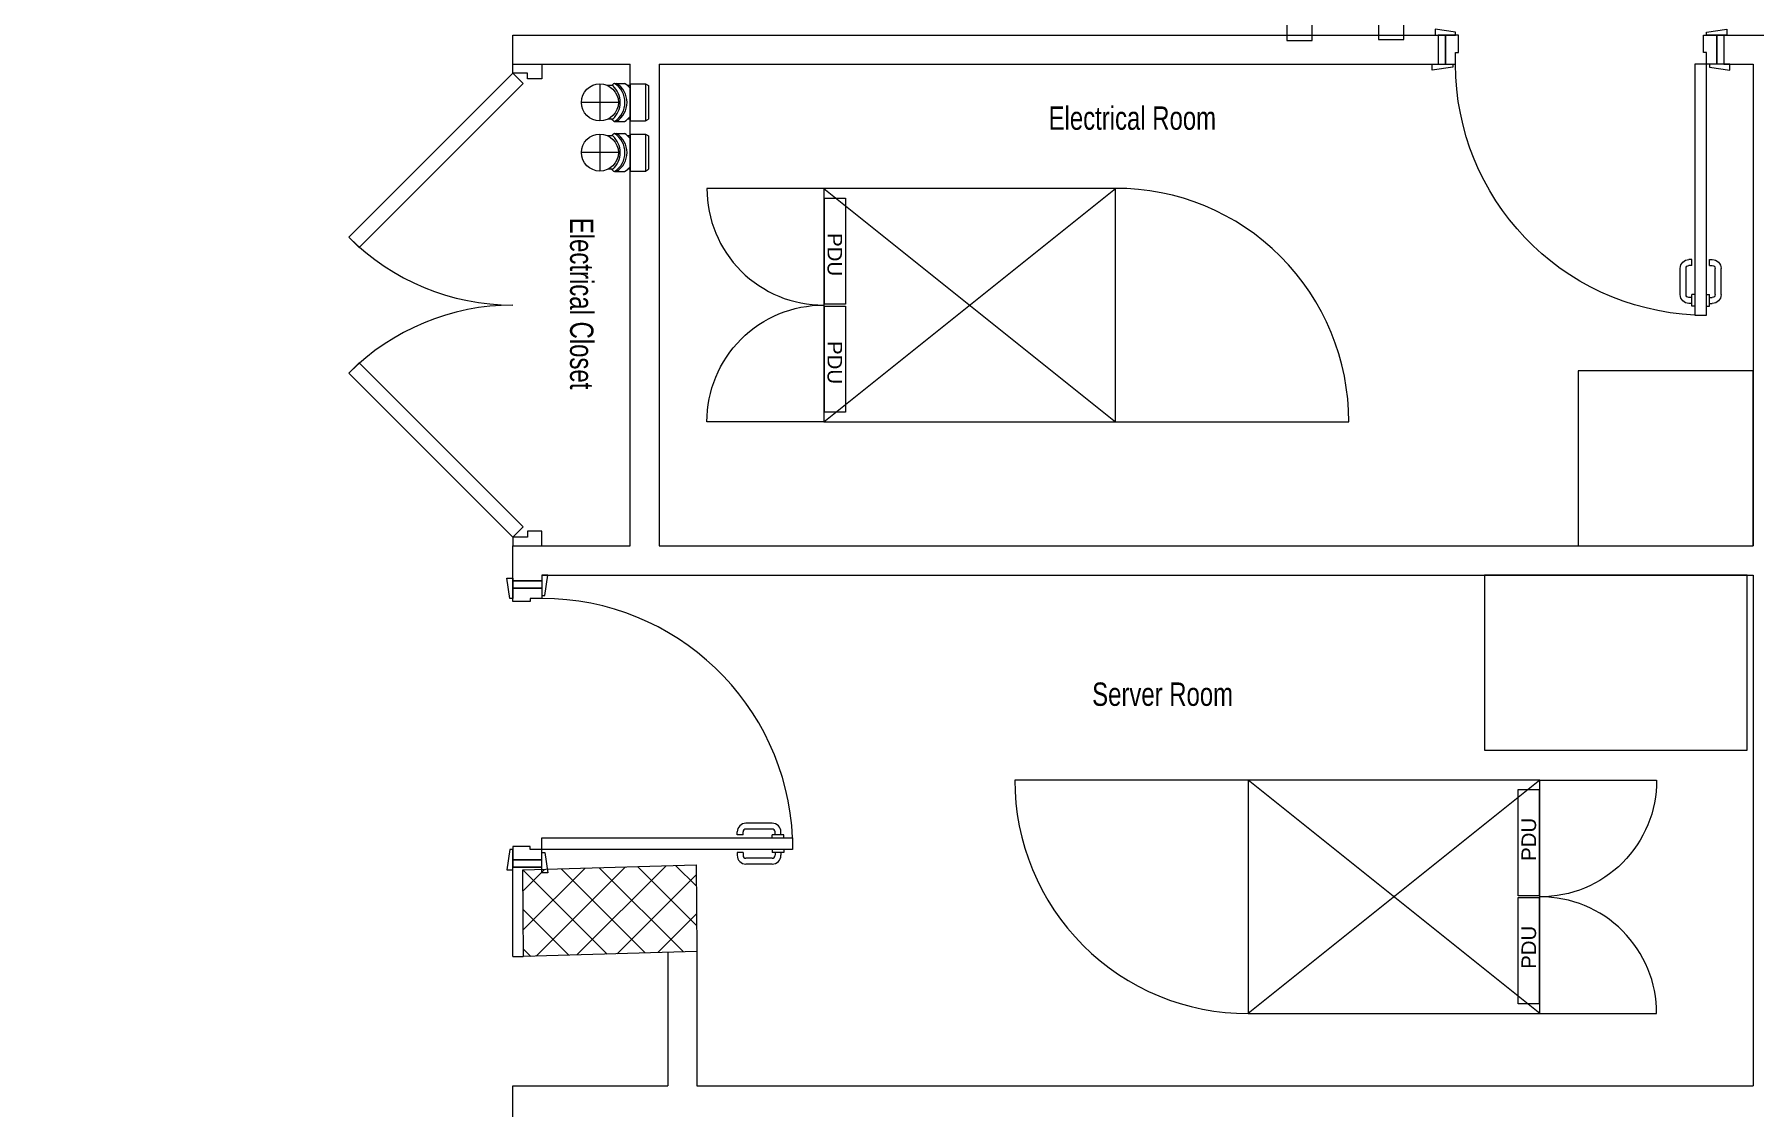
# Model space of a CAD drawing. Extents: x -234346 to 58427, y -132654 to -82394.
# Drawn here: x -128400 to -122503, y -109417 to -105740 of the extents above; entities that cross this region are included whole.
import ezdxf

# ---------------------------------------------------------------- set-up
doc = ezdxf.new("R2010")
doc.units = 0
doc.header["$LTSCALE"] = 8
doc.layers.get('0').update_dxf_attribs({"color": 9, "lineweight": 5})
doc.layers.add('3-MEC-FIRE-EXTIN', color=1, linetype='Continuous')
doc.layers.add('FIRE', color=1, linetype='Continuous')
for name, color, linetype, lineweight in [('72_EGR_BASE_TEXT', 9, 'Continuous', 5), ('72_EGR_EQP_TAG', 9, 'Continuous', 5), ('C-HYDR-CTCH', 9, 'Continuous', 5), ('Dims', 9, 'Continuous', 5), ('dims.', 9, 'Continuous', 5), ('Dual Power', 9, 'Continuous', 5), ('FIXEDFUR$0$KCA_TXITEM', 9, 'Continuous', 5), ('FURNITURES$0$KCA_FURLSE', 9, 'Continuous', 5), ('Hatch', 9, 'Continuous', 5), ('IFS IT RACK 1000x800mm', 9, 'Continuous', 5), ('M-DR-SS', 9, 'Continuous', 5), ('Structure', 9, 'Continuous', 5), ('Walls', 9, 'Continuous', 5), ('Wooden Joinery', 9, 'Continuous', 5)]:
    doc.layers.add(name, color=color, linetype=linetype, lineweight=lineweight)
doc.styles.add('FIXEDFUR$0$K-SANSERIF', font='sanss___.ttf')
doc.styles.add('X3G_ENTITY_258862', font='swisscl.ttf', dxfattribs={"height": 200})

# ---------------------------------------------------------------- blocks, each defined once
blk = doc.blocks.new('A$C78DF3B07')
h = blk.add_hatch()
h.set_pattern_fill('ANSI31', color=256, scale=0.1, style=0)
h.set_pattern_definition([(45, (-107.481388, -137.98876), (-0.0088388348, 0.0088388348), [])])
edge = h.paths.add_edge_path()
edge.add_line((19.86, 5.97), (9.86, 5.97))
edge.add_line((9.86, 5.97), (9.86, 9.03))
edge.add_line((9.86, 9.03), (19.86, 9.03))
edge.add_arc((19.86, 7.5), 1.53, -90, 90, ccw=False)
at = {"ltscale": 1000}
for p, q in [((6.66, 9.69), (7.67, 10.7)), ((6.76, 9.69), (7.95, 10.88)), ((6.87, 9.69), (8.17, 10.99)), ((6.97, 9.69), (8.36, 11.08)), ((7.08, 9.69), (8.54, 11.15)), ((7.19, 9.69), (7.35, 9.86)), ((7.5, 10), (8.7, 11.2)), ((7.99, 10.39), (8.85, 11.24)), ((8.25, 10.54), (8.99, 11.28)), ((8.46, 10.64), (9.12, 11.31)), ((8.64, 10.71), (9.25, 11.33)), ((8.8, 10.77), (9.38, 11.35)), ((8.95, 10.82), (9.5, 11.36)), ((9.09, 10.85), (9.61, 11.37)), ((9.23, 10.88), (9.72, 11.38)), ((9.35, 10.9), (9.83, 11.38)), ((9.48, 10.92), (9.94, 11.38)), ((9.59, 10.93), (10.04, 11.37)), ((9.71, 10.94), (10.14, 11.37)), ((9.82, 10.94), (10.24, 11.36)), ((9.92, 10.94), (10.33, 11.35)), ((10.02, 10.94), (10.43, 11.34)), ((10.12, 10.93), (10.52, 11.32)), ((10.22, 10.92), (10.61, 11.31)), ((10.32, 10.91), (10.7, 11.29)), ((10.41, 10.9), (10.78, 11.27)), ((10.5, 10.88), (10.87, 11.25)), ((10.59, 10.86), (10.95, 11.22)), ((10.67, 10.84), (11.03, 11.2)), ((10.76, 10.82), (11.11, 11.17)), ((10.84, 10.8), (11.19, 11.14)), ((10.92, 10.77), (11.27, 11.12)), ((11, 10.75), (11.34, 11.09)), ((11.08, 10.72), (11.42, 11.05)), ((11.15, 10.69), (11.49, 11.02)), ((11.23, 10.66), (11.56, 10.99)), ((11.3, 10.62), (11.63, 10.95)), ((11.37, 10.59), (11.7, 10.92)), ((11.45, 10.55), (11.77, 10.88)), ((11.51, 10.52), (11.84, 10.84)), ((11.58, 10.48), (11.9, 10.8)), ((11.65, 10.44), (11.97, 10.76)), ((11.71, 10.4), (12.03, 10.72)), ((11.78, 10.36), (12.09, 10.67)), ((11.84, 10.31), (12.16, 10.63)), ((11.9, 10.27), (12.22, 10.58)), ((11.96, 10.22), (12.28, 10.54)), ((12.02, 10.18), (12.33, 10.49)), ((12.08, 10.13), (12.39, 10.44)), ((12.14, 10.08), (12.45, 10.39)), ((12.19, 10.03), (12.5, 10.34)), ((12.25, 9.98), (12.56, 10.29)), ((12.3, 9.92), (12.61, 10.24)), ((12.35, 9.87), (12.66, 10.18)), ((12.4, 9.82), (12.72, 10.13)), ((12.45, 9.76), (12.77, 10.07)), ((12.5, 9.7), (12.82, 10.01)), ((12.55, 9.64), (12.86, 9.96)), ((12.6, 9.58), (12.91, 9.9)), ((12.64, 9.52), (12.96, 9.84)), ((12.69, 9.46), (13, 9.78)), ((12.73, 9.4), (13.05, 9.71)), ((12.77, 9.33), (13.09, 9.65)), ((12.81, 9.27), (13.13, 9.59)), ((12.85, 9.2), (13.17, 9.52)), ((12.89, 9.13), (13.21, 9.46)), ((12.93, 9.06), (13.25, 9.39)), ((12.96, 8.99), (13.29, 9.32)), ((12.99, 8.92), (13.32, 9.25)), ((13.03, 8.85), (13.36, 9.18)), ((13.06, 8.77), (13.39, 9.11)), ((13.09, 8.7), (13.43, 9.03)), ((13.12, 8.62), (13.46, 8.96)), ((11.07, 3.81), (13.55, 6.29)), ((11.23, 3.87), (13.49, 6.13)), ((12.69, 5.54), (13.6, 6.45)), ((12.87, 5.82), (13.63, 6.59)), ((12.98, 6.04), (13.66, 6.73)), ((13.06, 6.23), (13.69, 6.86)), ((13.12, 6.39), (13.71, 6.98)), ((13.14, 8.54), (13.49, 8.88)), ((13.17, 8.46), (13.51, 8.8)), ((13.17, 6.55), (13.72, 7.1)), ((13.19, 8.37), (13.54, 8.73)), ((13.21, 8.29), (13.57, 8.65)), ((13.21, 6.69), (13.73, 7.22)), ((13.23, 8.2), (13.59, 8.56)), ((13.24, 6.83), (13.74, 7.33)), ((13.25, 8.11), (13.62, 8.48)), ((13.26, 8.02), (13.64, 8.4)), ((13.26, 6.96), (13.74, 7.44)), ((13.28, 7.93), (13.66, 8.31)), ((13.28, 7.08), (13.74, 7.55)), ((13.29, 7.83), (13.67, 8.22)), ((13.29, 7.74), (13.69, 8.13)), ((13.29, 7.2), (13.74, 7.65)), ((13.3, 7.63), (13.7, 8.04)), ((13.3, 7.53), (13.72, 7.94)), ((13.3, 7.42), (13.73, 7.85)), ((13.3, 7.31), (13.73, 7.75)), ((6.73, 5.2), (6.84, 5.31)), ((6.78, 5.14), (6.94, 5.31)), ((6.82, 5.08), (7.05, 5.31)), ((6.87, 5.02), (7.16, 5.31)), ((6.92, 4.97), (7.23, 5.28)), ((6.97, 4.91), (7.28, 5.22)), ((7.02, 4.86), (7.33, 5.17)), ((7.07, 4.8), (7.38, 5.11)), ((7.12, 4.75), (7.43, 5.06)), ((7.18, 4.7), (7.49, 5.01)), ((7.23, 4.64), (7.54, 4.95)), ((7.29, 4.59), (7.6, 4.9)), ((7.35, 4.54), (7.66, 4.86)), ((7.4, 4.5), (7.72, 4.81)), ((7.46, 4.45), (7.77, 4.76)), ((7.52, 4.4), (7.84, 4.72)), ((7.58, 4.36), (7.9, 4.67)), ((7.64, 4.31), (7.96, 4.63)), ((7.71, 4.27), (8.03, 4.59)), ((7.77, 4.23), (8.09, 4.55)), ((7.84, 4.19), (8.16, 4.51)), ((7.9, 4.15), (8.23, 4.47)), ((7.97, 4.11), (8.3, 4.43)), ((8.04, 4.07), (8.37, 4.4)), ((8.11, 4.04), (8.44, 4.36)), ((8.18, 4), (8.51, 4.33)), ((8.25, 3.97), (8.59, 4.3)), ((8.33, 3.93), (8.66, 4.27)), ((8.4, 3.9), (8.74, 4.24)), ((8.48, 3.87), (8.82, 4.22)), ((8.55, 3.84), (8.9, 4.19)), ((8.63, 3.82), (8.99, 4.17)), ((8.71, 3.79), (9.07, 4.15)), ((8.8, 3.77), (9.16, 4.13)), ((8.88, 3.74), (9.25, 4.11)), ((8.96, 3.72), (9.34, 4.1)), ((9.05, 3.7), (9.43, 4.08)), ((9.14, 3.69), (9.53, 4.07)), ((9.23, 3.67), (9.62, 4.07)), ((9.32, 3.66), (9.72, 4.06)), ((9.41, 3.64), (9.83, 4.06)), ((9.51, 3.63), (9.93, 4.06)), ((9.61, 3.63), (10.05, 4.06)), ((9.71, 3.62), (10.16, 4.07)), ((9.81, 3.62), (10.28, 4.08)), ((9.92, 3.62), (10.4, 4.1)), ((10.03, 3.62), (10.53, 4.12)), ((10.14, 3.63), (10.67, 4.15)), ((10.26, 3.64), (10.81, 4.19)), ((10.38, 3.65), (10.96, 4.24)), ((10.5, 3.67), (11.13, 4.3)), ((10.63, 3.7), (11.32, 4.38)), ((10.77, 3.73), (11.54, 4.49)), ((10.91, 3.76), (11.82, 4.67)), ((11.41, 3.94), (13.42, 5.95)), ((11.61, 4.03), (13.33, 5.75)), ((11.84, 4.16), (13.2, 5.52)), ((12.16, 4.37), (12.99, 5.2))]:
    blk.add_line(p, q, dxfattribs=at)
blk.add_lwpolyline([(0, 9.69), (9.86, 9.69), (9.86, 5.31), (0, 5.31)], close=True)
blk.add_lwpolyline([(19.86, 5.97), (9.86, 5.97), (9.86, 9.03), (19.86, 9.03)])
blk.add_circle((9.86, 4.09), 1.15, dxfattribs=at)
for radius, start, end in [(7.5, 196.9771, 163.0229), (3.88, 214.3568, 145.6432), (3.44, 218.9156, 140.4795), (1.83, 270, 90)]:
    blk.add_arc((9.86, 7.5), radius, start, end, dxfattribs=at)
blk.add_arc((19.86, 7.5), 1.53, 270, 90)
blk = doc.blocks.new('A$C1A9759E8')
at = {"ltscale": 0.001, "xscale": 1.25810685, "yscale": 1.25810685, "zscale": 1.25810685, "rotation": 180}
blk.add_blockref('A$C78DF3B07', (26.92, 18.86), dxfattribs=at)
blk = doc.blocks.new('FFGF')
at = {"layer": '3-MEC-FIRE-EXTIN', "color": 5}
blk.add_lwpolyline([(-124019.3, -105761.2), (-124019.3, -105565.8), (-124106.1, -105565.8), (-124106.1, -105761.2)], close=True, dxfattribs=at)
at = {"layer": '3-MEC-FIRE-EXTIN', "xscale": -15.75000000065193, "yscale": 15.75, "zscale": 15.75, "rotation": 90}
blk.add_blockref('A$C1A9759E8', (-123600.4, -105333.3), dxfattribs=at)
blk = doc.blocks.new('A$C72370EFE')
at = {"layer": 'Wooden Joinery'}
for p, q in [((-0.01, -0.04), (-0.02, -0.04)), ((-0.01, -0.03), (-0.01, -0.07)), ((0, -0.03), (-0.01, -0.03)), ((0.04, -0.03), (0.05, -0.03)), ((0.05, -0.03), (0.05, -0.07)), ((0.05, -0.04), (0.06, -0.04)), ((-0.05, -0.07), (-0.05, -0.16)), ((-0.03, -0.07), (-0.03, -0.16)), ((-0.01, -0.06), (-0.02, -0.06)), ((0, -0.07), (-0.01, -0.07)), ((0.04, -0.07), (0.05, -0.07)), ((0.05, -0.06), (0.06, -0.06)), ((0.07, -0.07), (0.07, -0.16)), ((0.09, -0.07), (0.09, -0.16)), ((-0.01, -0.17), (-0.02, -0.17)), ((-0.01, -0.17), (-0.01, -0.19)), ((0.05, -0.17), (0.06, -0.17)), ((0.05, -0.17), (0.05, -0.19)), ((-0.01, -0.19), (-0.02, -0.19)), ((0.05, -0.19), (0.06, -0.19))]:
    blk.add_line(p, q, dxfattribs=at)
for centre, radius, start, end in [((-0.02, -0.07), 0.03, 90, 180), ((0.06, -0.07), 0.03, 0, 90), ((-0.02, -0.07), 0.01, 90, 180), ((0.06, -0.07), 0.01, 0, 90), ((-0.02, -0.16), 0.03, 180, 270), ((-0.02, -0.16), 0.01, 180, 270), ((0.06, -0.16), 0.01, 270, 0), ((0.06, -0.16), 0.03, 270, 0)]:
    blk.add_arc(centre, radius, start, end, dxfattribs=at)
blk = doc.blocks.new('A$C5DAD61B4')
at = {"layer": 'Wooden Joinery'}
for points in [[(80, 959.1), (80, 969.1), (10, 979.1), (10, 959.1)], [(940, 959.1), (940, 969.1), (1010, 979.1), (1010, 959.1)], [(70, 859.1), (70, 849.1), (0, 839.1), (0, 859.1)], [(120, 859.1), (120, 0), (80, 0), (80, 859.1)], [(950, 859.1), (950, 849.1), (1020, 839.1), (1020, 859.1)]]:
    blk.add_lwpolyline(points, close=True, dxfattribs=at)
for points in [[(45, 859.1), (45, 959.1), (20, 959.1), (20, 859.1), (45, 859.1)], [(45, 859.1), (80, 859.1), (80, 899.1), (90, 899.1), (90, 959.1), (45, 959.1), (45, 859.1)], [(975, 859.1), (940, 859.1), (940, 899.1), (930, 899.1), (930, 959.1), (975, 959.1), (975, 859.1)], [(975, 859.1), (975, 959.1), (1000, 959.1), (1000, 859.1), (975, 859.1)]]:
    blk.add_lwpolyline(points, dxfattribs=at)
blk.add_arc((80, 859.1), 860, 272.66603, 0, dxfattribs=at)
at = {"layer": 'Wooden Joinery', "xscale": 999.9999999998854, "yscale": 999.9999999998854, "zscale": 999.9999999998854, "rotation": 180}
blk.add_blockref('A$C72370EFE', (120, 0), dxfattribs=at)
blk = doc.blocks.new('A$C47696aed')
at = {"layer": 'Hatch'}
h = blk.add_hatch(dxfattribs=at)
h.set_pattern_fill('ANSI37', color=256, scale=30)
h.paths.add_polyline_path([(50952.7, 21917.9), (50348.7, 21909.7), (50352.6, 21621.3), (50956.6, 21629.5)])
h.paths.add_polyline_path([(43791.9, 21910.1), (43208.4, 21904.7), (43188.5, 21613.3), (43772, 21618.7)])
h.paths.add_polyline_path([(29414.9, 21902.8), (28815.8, 21898.7), (28810.1, 21605.6), (29409.2, 21609.7)])
h.paths.add_polyline_path([(36600.2, 21904.9), (35999, 21897.4), (35990.7, 21611.8), (36591.9, 21619.3)])
h.paths.add_polyline_path([(22195.7, 21912), (21589.3, 21890.2), (21603.8, 21597.6), (22210.2, 21619.5)])
h.paths.add_polyline_path([(15459.1, 21901.7), (14237.2, 21925.6), (14230.7, 21629.5), (15452.7, 21605.5)])
h.paths.add_polyline_path([(15473.2, 14701.6), (14258.2, 14685.8), (14244.7, 14393.4), (15459.7, 14409.1)])
h.paths.add_polyline_path([(15447.1, 7508.4), (14244, 7492.4), (14238.3, 7199.4), (15441.4, 7215.3)])
h.paths.add_polyline_path([(15465.6, 309.7), (14269, 298.3), (14271.8, 3.8), (15468.5, 15.2)])
h.paths.add_polyline_path([(7830.6, 311.8), (7227.1, 308.1), (7237.7, 22.6), (7841.3, 26.3)])
h.paths.add_polyline_path([(7815.2, 7509.8), (7218.4, 7511.4), (7218.2, 7210.2), (7815.1, 7208.6)])
h.paths.add_polyline_path([(7825.1, 14699.4), (7205.8, 14700.6), (7195.2, 14397.6), (7814.5, 14396.4)])
h.paths.add_polyline_path([(7801.7, 21878.7), (7201.1, 21893.2), (7197.5, 21603.6), (7798.1, 21589.1)])
h.paths.add_polyline_path([(602.6, 21876.9), (0, 21899.6), (1.9, 21611.2), (604.5, 21588.5)])
h.paths.add_polyline_path([(610.4, 7498.6), (8.3, 7491.6), (11.7, 7200), (613.7, 7206.9)])
h.paths.add_polyline_path([(627.9, 303.9), (29.5, 302.9), (34.3, 2.3), (632.7, 3.3)])
h.paths.add_polyline_path([(22214.6, 317.2), (21608.9, 304.3), (21614.6, 3.1), (22220.3, 16)])
h.paths.add_polyline_path([(22208.1, 7509.7), (21613.7, 7492.1), (21615.8, 7195.5), (22210.2, 7213.1)])
h.paths.add_polyline_path([(22199.3, 14717.7), (21600.4, 14710), (21604.4, 14409.9), (22203.4, 14417.6)])
h.paths.add_polyline_path([(29399.7, 14702.4), (28797.7, 14707.1), (28802, 14415), (29403.9, 14410.3)])
h.paths.add_polyline_path([(29403.4, 7519.8), (28799.6, 7502.2), (28813, 7202.1), (29413.1, 7223.2)])
h.paths.add_polyline_path([(29419.5, 303.8), (28815.7, 310.4), (28813.3, 24.7), (29417.2, 18.1)])
h.paths.add_polyline_path([(36618, 314.2), (36020.7, 299.7), (36029.7, 0), (36627, 14.6)])
h.paths.add_polyline_path([(36610.7, 7502.6), (36009.5, 7504.5), (36010.6, 7207.3), (36611.9, 7205.4)])
h.paths.add_polyline_path([(36574.3, 14706.4), (35993.4, 14711.1), (36013.1, 14421.3), (36594, 14416.6)])
h.paths.add_polyline_path([(43777.6, 14705.7), (43180, 14719.4), (43182, 14427.5), (43779.6, 14413.8)])
h.paths.add_polyline_path([(43778.6, 7507.1), (43210.2, 7499.5), (43212, 7205.4), (43780.5, 7213)])
h.paths.add_polyline_path([(43815.7, 310), (43210.4, 307.3), (43211.8, 2.8), (43817, 5.4)])
h.paths.add_polyline_path([(50989.9, 309.5), (50401.9, 325.5), (50388.7, 18.3), (50976.7, 2.3)])
h.paths.add_polyline_path([(50974.1, 7508.9), (50370.9, 7510), (50368.9, 7213.4), (50972.2, 7212.3)])
at = {"layer": 'C-HYDR-CTCH', "color": 4, "flags": 128}
blk.add_lwpolyline([(22208.1, 7509.7), (22210.2, 7213.1), (21615.8, 7195.5), (21613.7, 7492.1), (22208.1, 7509.7)], dxfattribs=at)
blk = doc.blocks.new('*U29')
at = {"layer": 'Wooden Joinery'}
for points in [[(627.5, 526.8), (65.4, -35.4), (30, 0), (592.1, 562.1)], [(1022.5, 526.8), (1584.6, -35.4), (1620, 0), (1057.9, 562.1)], [(30, 0), (0, 0), (0, -100), (50, -100), (50, -50), (30, -50), (30, 0)], [(1620, 0), (1650, 0), (1650, -100), (1600, -100), (1600, -50), (1620, -50), (1620, 0)]]:
    blk.add_lwpolyline(points, close=True, dxfattribs=at)
for centre, start, end in [((30, 0), 0, 45), ((1620, 0), 135, 180)]:
    blk.add_arc(centre, 795, start, end, dxfattribs=at)
blk = doc.blocks.new('IT RACK 1000x800 mm')
at = {"layer": 'Dual Power'}
for points in [[(719020.2, 122155.5), (719383.9, 122155.5), (719383.9, 122082.8), (719020.2, 122082.8)], [(719390.1, 122155.5), (719753.8, 122155.5), (719753.8, 122082.8), (719390.1, 122082.8)]]:
    blk.add_lwpolyline(points, close=True, dxfattribs=at)
at = {"layer": 'FURNITURES$0$KCA_FURLSE', "linetype": 'ByBlock'}
for points in [[(719786.6, 123080.4), (719786.6, 123880.4, 0.415947), (718986.6, 123080.4, 0.926405)], [(718986.6, 122080.4), (718986.6, 121680.4, 0.415947), (719386.6, 122080.4, 0.926405)], [(719786.6, 122080.4), (719786.6, 121680.4, -0.415947), (719386.6, 122080.4, -0.926405)]]:
    blk.add_lwpolyline(points, format="xyb", dxfattribs=at)
blk.add_lwpolyline([(719786.6, 123080.4), (718986.6, 123080.4), (718986.6, 122080.4), (719786.6, 122080.4)], close=True, dxfattribs=at)
for points in [[(718986.6, 122080.4), (719786.6, 123080.4)], [(719786.6, 122080.4), (718986.6, 123080.4)]]:
    blk.add_lwpolyline(points, dxfattribs=at)
at = {"layer": 'FIXEDFUR$0$KCA_TXITEM', "char_height": 50, "width": 3697.741, "attachment_point": 1, "style": 'FIXEDFUR$0$K-SANSERIF'}
for insert in [(717364.7, 122143.7), (717734.5, 122143.7)]:
    blk.add_mtext('\\pxqc;PDU', dxfattribs=dict(at, insert=insert))
blk = doc.blocks.new('4S')
for p, q in [((-51, 61), (-61, 55)), ((-51, -61), (-51, 61)), ((0, 61), (-51, 61)), ((0, -61), (0, 61)), ((-61, -55), (-61, 55)), ((-51, -61), (-61, -55)), ((0, -61), (-51, -61))]:
    blk.add_line(p, q)
blk = doc.blocks.new('2E-45-110-T1')
for p, q in [((-48, 62.6), (-81.4, 62.6)), ((0, -61), (0, 61)), ((-99.2, 55), (-91.4, 55)), ((-42.3, 55), (-26.4, 55)), ((-99.2, -55), (-91.4, -55)), ((-61, 0), (61, 0)), ((-42.3, -55), (-26.4, -55)), ((-48, -62.6), (-81.3, -62.6))]:
    blk.add_line(p, q)
blk.add_circle((0, 0), 61)
for centre, start, end in [((-42, 0), 122.159, 140.7458), ((-15.4, 0), 122.159, 237.8424), ((-8.7, 0), 122.1377, 237.8638), ((-87.3, 0), 48.0846, 57.8623), ((7.1, 0), 131.9154, 228.0858), ((-42, 0), 219.2542, 237.8424), ((-87.3, 0), 302.1362, 311.9142)]:
    blk.add_arc(centre, 73.9, start, end)
blk.add_blockref('4S', (-99.2, 0))
blk = doc.blocks.new('A$Cbb95eae3')
at = {"layer": 'Dims'}
blk.add_lwpolyline([(-600, 0), (0, 0), (0, 600), (-600, 600)], close=True, dxfattribs=at)
at = {"layer": 'Dims', "elevation": 0}
blk.add_lwpolyline([(-921, -700), (-21, -700), (-21, -100), (-921, -100)], close=True, dxfattribs=at)
at = {"layer": 'IFS IT RACK 1000x800mm', "rotation": 89.99999999999999}
blk.add_blockref('IT RACK 1000x800 mm', (121349.6, -720588.7, 0), dxfattribs=at)
blk = doc.blocks.new('GF1')
at = {"layer": 'Walls', "color": 9}
for p, q in [((-126759.6, -105842.6), (-126759.6, -105742.6)), ((-126759.6, -105742.6), (-123587.8, -105742.6)), ((-123587.8, -105742.6), (-123587.8, -105842.6)), ((-122607.8, -105742.6), (-122607.8, -105842.6)), ((-122607.8, -105742.6), (-116807.8, -105742.6)), ((-126759.6, -105842.6), (-126357.8, -105842.6, 0)), ((-126357.8, -107492.6), (-126357.8, -105842.6)), ((-126257.8, -105842.6, 0), (-123587.8, -105842.6)), ((-126257.8, -105842.6), (-126257.8, -107492.6)), ((-122607.8, -105842.6), (-122507.8, -105842.6)), ((-122507.8, -105842.6), (-122507.8, -107492.6)), ((-126759.6, -107612.6), (-126759.6, -107492.6)), ((-126759.6, -107492.6), (-126357.8, -107492.6, 0)), ((-126257.8, -107492.6), (-122507.8, -107492.6)), ((-126659.6, -107612.6), (-126759.6, -107612.6)), ((-126659.6, -107592.6), (-122507.8, -107592.6)), ((-122507.8, -107592.6), (-122507.8, -109342.6)), ((-126759.6, -108899.6), (-126759.6, -108592.6)), ((-126659.6, -108592.6), (-126759.6, -108592.6)), ((-126659.6, -108600.8), (-126659.6, -108592.6)), ((-126759.6, -108899.6), (-126724.4, -108899.3, 0)), ((-126228.5, -108884.7, 0), (-126228.5, -109342.6, 0)), ((-126128.5, -108881.8, 0), (-126128.5, -109342.6, 0)), ((-126759.6, -109342.6), (-126228.5, -109342.6, 0)), ((-126759.6, -109542.6), (-126759.6, -109342.6)), ((-126128.5, -109342.6, 0), (-122507.8, -109342.6))]:
    blk.add_line(p, q, dxfattribs=at)
at = {"layer": 'dims.', "color": 9}
blk.add_blockref('A$Cbb95eae3', (-122507.8, -107492.6), dxfattribs=at)
at = {"layer": 'IFS IT RACK 1000x800mm', "color": 9, "rotation": 270}
blk.add_blockref('IT RACK 1000x800 mm', (-247774.4, 612719), dxfattribs=at)
at = {"layer": 'M-DR-SS', "color": 9, "xscale": 1.040985465462118, "yscale": 1.040985465462118, "zscale": 1.040985465462118, "rotation": 179.9999999999943}
for p in [(-126461.1, -105973, 0), (-126461.1, -106145, 0)]:
    blk.add_blockref('2E-45-110-T1', p, dxfattribs=at)
at = {"layer": 'Structure', "color": 9}
blk.add_blockref('A$C47696aed', (-148338.7, -116094.9, 0), dxfattribs=at)
at = {"layer": 'Wooden Joinery', "color": 9, "xscale": -1}
blk.add_blockref('A$C5DAD61B4', (-122587.8, -106701.7), dxfattribs=at)
at = {"layer": 'Wooden Joinery', "color": 9, "rotation": 89.99999999999999}
for name, p in [('*U29', (-126759.6, -107492.6)), ('A$C5DAD61B4', (-125800.5, -108612.6))]:
    blk.add_blockref(name, p, dxfattribs=at)
at = {"layer": '72_EGR_BASE_TEXT', "color": 9, "char_height": 80, "attachment_point": 2, "style": 'X3G_ENTITY_258862'}
for s, insert in [('Electrical Room', (-124635.9, -105986.9)), ('Server Room', (-124532.1, -107960.5))]:
    blk.add_mtext(s, dxfattribs=dict(at, insert=insert))
at = {"layer": '72_EGR_BASE_TEXT', "color": 9, "insert": (-126483.3, -106662.4), "char_height": 80, "attachment_point": 2, "rotation": 270, "style": 'X3G_ENTITY_258862'}
blk.add_mtext('Electrical Closet', dxfattribs=at)

msp = doc.modelspace()

# ---------------------------------------------------------------- block references
at = {"layer": '72_EGR_EQP_TAG'}
msp.add_blockref('GF1', (0, 0), dxfattribs=at)
at = {"layer": 'FIRE'}
msp.add_blockref('FFGF', (0, 0), dxfattribs=at)

doc.saveas('drawing.dxf')
